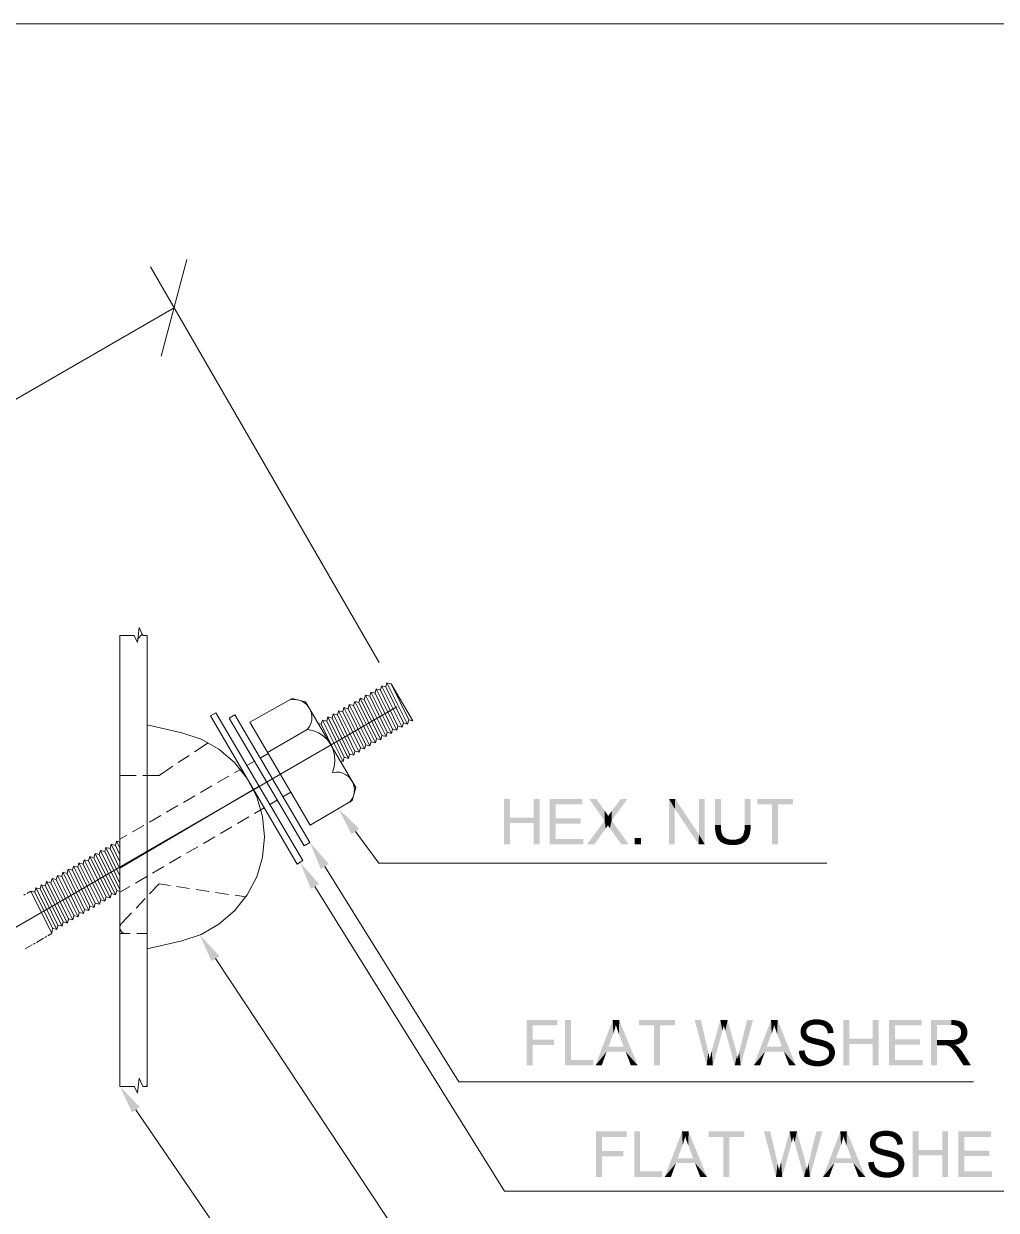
# Model space of a CAD drawing. Header units: millimetres. Extents: x 2 to 579, y 1 to 405.
# Drawn here: x 183.22 to 201.74, y 136.98 to 159.59 of the extents above; entities that cross this region are included whole.
import ezdxf

# ---------------------------------------------------------------- set-up
doc = ezdxf.new("R2010")
doc.units = ezdxf.units.MM
doc.linetypes.add('XKITLINE00', pattern=[0])
doc.layers.add('LinkedObject', color=7, linetype='Continuous', lineweight=0)

# ---------------------------------------------------------------- blocks, each defined once
blk = doc.blocks.new('*A4')
at = {"layer": 'LinkedObject'}
for color, points in [(7, [(192.477, 144.463), (192.363, 143.954), (192.363, 144.818)]), (7, [(192.477, 144.463), (192.363, 144.818), (192.477, 144.818)]), (7, [(193.041, 144.818), (192.927, 144.463), (192.927, 144.818)]), (7, [(192.927, 144.361), (192.927, 144.463), (193.041, 144.818)]), (7, [(192.927, 144.361), (193.041, 144.818), (193.041, 143.954)]), (7, [(193.346, 144.451), (193.232, 143.954), (193.232, 144.818)]), (7, [(193.346, 144.451), (193.232, 144.818), (193.346, 144.716)]), (7, [(193.857, 144.716), (193.232, 144.818), (193.857, 144.818)]), (7, [(193.346, 144.716), (193.232, 144.818), (193.857, 144.716)]), (7, [(194.124, 144.818), (194.281, 144.402), (193.987, 144.818)]), (7, [(194.281, 144.597), (194.281, 144.402), (194.124, 144.818)]), (7, [(194.416, 144.408), (194.417, 144.588), (194.715, 144.818)]), (7, [(194.715, 144.818), (194.417, 144.588), (194.591, 144.818)]), (7, [(195.508, 144.818), (195.618, 144.632), (195.508, 143.954)]), (7, [(195.618, 144.632), (195.508, 144.818), (195.626, 144.818)]), (7, [(195.618, 144.632), (195.626, 144.818), (196.071, 143.954)]), (7, [(196.071, 143.954), (195.626, 144.818), (196.078, 144.14)]), (7, [(196.188, 144.818), (196.078, 144.14), (196.078, 144.818)]), (7, [(196.188, 143.954), (196.078, 144.14), (196.188, 144.818)]), (7, [(196.497, 144.818), (196.383, 144.319), (196.383, 144.818)]), (7, [(196.497, 144.319), (196.383, 144.319), (196.497, 144.818)]), (7, [(197.062, 144.818), (196.948, 144.319), (196.948, 144.818)]), (7, [(197.062, 144.319), (196.948, 144.319), (197.062, 144.818)]), (7, [(197.187, 144.818), (197.471, 144.716), (197.187, 144.716)]), (7, [(197.585, 144.716), (197.471, 144.716), (197.187, 144.818)]), (7, [(197.585, 144.716), (197.187, 144.818), (197.871, 144.818)]), (7, [(197.471, 143.954), (197.585, 144.716), (197.585, 143.954)]), (7, [(197.471, 144.716), (197.585, 144.716), (197.471, 143.954)]), (7, [(197.585, 144.716), (197.871, 144.818), (197.871, 144.716)]), (6, [(189.606, 144.252), (189.462, 144.144), (189.212, 144.631)]), (7, [(192.477, 144.361), (192.363, 143.954), (192.477, 144.463)]), (7, [(192.477, 144.463), (192.927, 144.361), (192.477, 144.361)]), (7, [(192.927, 144.463), (192.927, 144.361), (192.477, 144.463)]), (7, [(194.305, 144.562), (194.281, 144.402), (194.281, 144.597)]), (7, [(194.34, 144.51), (194.281, 144.402), (194.305, 144.562)]), (7, [(194.35, 144.491), (194.281, 144.402), (194.34, 144.51)]), (7, [(194.281, 144.402), (194.35, 144.491), (194.416, 144.408)]), (7, [(194.364, 144.514), (194.416, 144.408), (194.35, 144.491)]), (7, [(194.398, 144.562), (194.416, 144.408), (194.364, 144.514)]), (7, [(194.417, 144.588), (194.416, 144.408), (194.398, 144.562)]), (7, [(195.508, 143.954), (195.618, 144.632), (195.618, 143.954)]), (7, [(192.363, 143.954), (192.477, 144.361), (192.477, 143.954)]), (7, [(192.927, 144.361), (193.041, 143.954), (192.927, 143.954)]), (7, [(193.346, 144.349), (193.232, 143.954), (193.346, 144.451)]), (7, [(193.346, 144.056), (193.232, 143.954), (193.346, 144.349)]), (7, [(193.825, 144.349), (193.346, 144.451), (193.825, 144.451)]), (7, [(193.346, 144.349), (193.346, 144.451), (193.825, 144.349)]), (7, [(194.281, 144.402), (194.303, 144.253), (193.947, 143.954)]), (7, [(193.947, 143.954), (194.303, 144.253), (194.084, 143.954)]), (7, [(194.416, 144.408), (194.344, 144.315), (194.281, 144.402)]), (7, [(194.303, 144.253), (194.281, 144.402), (194.309, 144.262)]), (7, [(194.309, 144.262), (194.281, 144.402), (194.33, 144.293)]), (7, [(194.33, 144.293), (194.281, 144.402), (194.344, 144.315)]), (7, [(194.344, 144.315), (194.416, 144.408), (194.353, 144.302)]), (7, [(194.353, 144.302), (194.416, 144.408), (194.37, 144.275)]), (7, [(194.37, 144.275), (194.416, 144.408), (194.38, 144.262)]), (7, [(194.38, 144.262), (194.416, 144.408), (194.597, 143.954)]), (7, [(194.597, 143.954), (194.416, 144.408), (194.738, 143.954)]), (7, [(196.497, 144.319), (196.383, 144.25), (196.383, 144.319)]), (7, [(196.497, 144.263), (196.383, 144.25), (196.497, 144.319)]), (7, [(196.497, 144.263), (196.416, 144.102), (196.383, 144.25)]), (7, [(196.383, 144.25), (196.416, 144.102), (196.399, 144.142)]), (7, [(196.507, 144.18), (196.416, 144.102), (196.497, 144.263)]), (7, [(196.921, 144.128), (197.062, 144.319), (197.032, 144.112)]), (7, [(196.948, 144.238), (197.062, 144.319), (196.921, 144.128)]), (7, [(197.062, 144.319), (196.948, 144.238), (196.948, 144.319)]), (7, [(197.032, 144.112), (197.062, 144.319), (197.047, 144.15)]), (7, [(197.047, 144.15), (197.062, 144.319), (197.062, 144.253)]), (7, [(193.232, 143.954), (193.346, 144.056), (193.877, 143.954)]), (7, [(193.877, 143.954), (193.346, 144.056), (193.877, 144.056)]), (7, [(194.977, 144.075), (194.856, 143.954), (194.856, 144.075)]), (7, [(194.977, 143.954), (194.856, 143.954), (194.977, 144.075)]), (7, [(196.078, 144.14), (196.188, 143.954), (196.071, 143.954)]), (7, [(196.416, 144.102), (196.507, 144.18), (196.518, 144.153)]), (7, [(196.528, 144.126), (196.416, 144.102), (196.518, 144.153)]), (7, [(196.528, 144.126), (196.526, 143.981), (196.416, 144.102)]), (7, [(196.416, 144.102), (196.526, 143.981), (196.432, 144.062)]), (7, [(196.432, 144.062), (196.526, 143.981), (196.487, 144.002)]), (7, [(196.564, 144.085), (196.526, 143.981), (196.528, 144.126)]), (7, [(196.526, 143.981), (196.564, 144.085), (196.589, 144.071)]), (7, [(196.615, 144.056), (196.526, 143.981), (196.589, 144.071)]), (7, [(196.615, 144.056), (196.724, 143.939), (196.526, 143.981)]), (7, [(196.677, 144.042), (196.724, 143.939), (196.615, 144.056)]), (7, [(196.724, 143.939), (196.677, 144.042), (196.714, 144.042)]), (7, [(196.777, 144.042), (196.724, 143.939), (196.714, 144.042)]), (7, [(196.724, 143.939), (196.777, 144.042), (196.787, 143.939)]), (7, [(196.926, 143.987), (196.777, 144.042), (196.867, 144.07)]), (7, [(196.887, 143.963), (196.777, 144.042), (196.926, 143.987)]), (7, [(196.787, 143.939), (196.777, 144.042), (196.887, 143.963)]), (7, [(196.894, 144.099), (196.964, 144.011), (196.867, 144.07)]), (7, [(196.867, 144.07), (196.964, 144.011), (196.926, 143.987)]), (7, [(197.032, 144.112), (196.894, 144.099), (196.921, 144.128)]), (7, [(197.017, 144.073), (196.894, 144.099), (197.032, 144.112)]), (7, [(196.964, 144.011), (196.894, 144.099), (197.017, 144.073)]), (6, [(189.028, 143.578), (188.875, 143.483), (188.667, 143.989)]), (7, [(196.526, 143.981), (196.724, 143.939), (196.564, 143.96)]), (7, [(196.564, 143.96), (196.724, 143.939), (196.663, 143.939)]), (6, [(188.841, 143.199), (188.688, 143.104), (188.479, 143.61)]), (6, [(186.943, 141.826), (186.793, 141.727), (186.57, 142.226)]), (7, [(198.273, 140.618), (198.269, 140.517), (198.194, 140.604)]), (7, [(198.317, 140.618), (198.269, 140.517), (198.273, 140.618)]), (7, [(198.269, 140.517), (198.317, 140.618), (198.321, 140.517)]), (7, [(198.317, 140.618), (198.371, 140.517), (198.321, 140.517)]), (7, [(198.449, 140.603), (198.317, 140.618), (198.365, 140.618)]), (7, [(198.486, 140.587), (198.317, 140.618), (198.449, 140.603)]), (7, [(198.446, 140.496), (198.317, 140.618), (198.486, 140.587)]), (7, [(198.371, 140.517), (198.317, 140.618), (198.446, 140.496)]), (7, [(192.912, 140.234), (192.798, 139.74), (192.798, 140.604)]), (7, [(192.912, 140.234), (192.798, 140.604), (192.912, 140.502)]), (7, [(193.38, 140.502), (192.798, 140.604), (193.38, 140.604)]), (7, [(192.912, 140.502), (192.798, 140.604), (193.38, 140.502)]), (7, [(193.638, 140.604), (193.524, 139.74), (193.524, 140.604)]), (7, [(193.638, 139.842), (193.524, 139.74), (193.638, 140.604)]), (7, [(194.436, 140.604), (194.448, 140.348), (194.105, 139.74)]), (7, [(194.448, 140.348), (194.436, 140.604), (194.463, 140.389)]), (7, [(194.463, 140.389), (194.436, 140.604), (194.486, 140.471)]), (7, [(194.486, 140.471), (194.436, 140.604), (194.494, 140.513)]), (7, [(194.559, 140.604), (194.494, 140.513), (194.436, 140.604)]), (7, [(194.494, 140.513), (194.559, 140.604), (194.505, 140.478)]), (7, [(194.505, 140.478), (194.559, 140.604), (194.535, 140.388)]), (7, [(194.535, 140.388), (194.559, 140.604), (194.556, 140.333)]), (7, [(194.556, 140.333), (194.559, 140.604), (194.646, 140.095)]), (7, [(194.646, 140.095), (194.559, 140.604), (194.682, 140.001)]), (7, [(194.682, 140.001), (194.559, 140.604), (194.912, 139.74)]), (7, [(194.939, 140.604), (195.223, 140.502), (194.939, 140.502)]), (7, [(195.337, 140.502), (195.223, 140.502), (194.939, 140.604)]), (7, [(195.337, 140.502), (194.939, 140.604), (195.623, 140.604)]), (7, [(195.223, 139.74), (195.337, 140.502), (195.337, 139.74)]), (7, [(195.223, 140.502), (195.337, 140.502), (195.223, 139.74)]), (7, [(195.337, 140.502), (195.623, 140.604), (195.623, 140.502)]), (7, [(196.115, 140.604), (196.225, 139.74), (195.997, 140.604)]), (7, [(196.246, 140.037), (196.225, 139.74), (196.115, 140.604)]), (7, [(196.486, 140.604), (196.526, 140.398), (196.321, 140.02)]), (7, [(196.321, 140.02), (196.526, 140.398), (196.343, 139.74)]), (7, [(196.526, 140.398), (196.486, 140.604), (196.531, 140.419)]), (7, [(196.531, 140.419), (196.486, 140.604), (196.544, 140.469)]), (7, [(196.544, 140.469), (196.486, 140.604), (196.552, 140.499)]), (7, [(196.623, 140.604), (196.552, 140.499), (196.486, 140.604)]), (7, [(196.552, 140.499), (196.623, 140.604), (196.554, 140.49)]), (7, [(196.554, 140.49), (196.623, 140.604), (196.568, 140.439)]), (7, [(196.568, 140.439), (196.623, 140.604), (196.579, 140.398)]), (7, [(196.579, 140.398), (196.623, 140.604), (196.747, 140.166)]), (7, [(196.747, 140.166), (196.76, 139.74), (196.579, 140.398)]), (7, [(197.108, 140.604), (196.858, 140.048), (196.993, 140.604)]), (7, [(196.872, 139.74), (196.858, 140.048), (197.108, 140.604)]), (7, [(197.452, 140.604), (197.463, 140.348), (197.12, 139.74)]), (7, [(197.463, 140.348), (197.452, 140.604), (197.478, 140.389)]), (7, [(197.478, 140.389), (197.452, 140.604), (197.501, 140.471)]), (7, [(197.501, 140.471), (197.452, 140.604), (197.51, 140.513)]), (7, [(197.575, 140.604), (197.51, 140.513), (197.452, 140.604)]), (7, [(197.51, 140.513), (197.575, 140.604), (197.52, 140.478)]), (7, [(197.52, 140.478), (197.575, 140.604), (197.551, 140.388)]), (7, [(197.551, 140.388), (197.575, 140.604), (197.571, 140.333)]), (7, [(197.571, 140.333), (197.575, 140.604), (197.661, 140.095)]), (7, [(197.661, 140.095), (197.575, 140.604), (197.697, 140.001)]), (7, [(197.697, 140.001), (197.575, 140.604), (197.927, 139.74)]), (7, [(198.05, 140.502), (198.013, 140.38), (198.032, 140.474)]), (7, [(198.146, 140.46), (198.013, 140.38), (198.05, 140.502)]), (7, [(198.032, 140.474), (198.013, 140.38), (198.013, 140.413)]), (7, [(198.123, 140.414), (198.013, 140.38), (198.146, 140.46)]), (7, [(198.013, 140.38), (198.123, 140.414), (198.123, 140.388)]), (7, [(198.123, 140.364), (198.013, 140.38), (198.123, 140.388)]), (7, [(198.069, 140.531), (198.17, 140.479), (198.05, 140.502)]), (7, [(198.05, 140.502), (198.17, 140.479), (198.146, 140.46)]), (7, [(198.123, 140.574), (198.17, 140.479), (198.069, 140.531)]), (7, [(198.194, 140.498), (198.123, 140.574), (198.158, 140.589)]), (7, [(198.17, 140.479), (198.123, 140.574), (198.194, 140.498)]), (7, [(198.194, 140.604), (198.269, 140.517), (198.158, 140.589)]), (7, [(198.158, 140.589), (198.269, 140.517), (198.194, 140.498)]), (7, [(198.486, 140.587), (198.472, 140.475), (198.446, 140.496)]), (7, [(198.523, 140.572), (198.472, 140.475), (198.486, 140.587)]), (7, [(198.472, 140.475), (198.523, 140.572), (198.497, 140.454)]), (7, [(198.497, 140.454), (198.523, 140.572), (198.599, 140.496)]), (7, [(198.599, 140.496), (198.527, 140.392), (198.497, 140.454)]), (7, [(198.599, 140.496), (198.523, 140.572), (198.579, 140.526)]), (7, [(198.619, 140.466), (198.527, 140.392), (198.599, 140.496)]), (7, [(198.64, 140.398), (198.527, 140.392), (198.619, 140.466)]), (7, [(198.641, 140.36), (198.527, 140.392), (198.64, 140.398)]), (7, [(198.527, 140.392), (198.641, 140.36), (198.531, 140.351)]), (7, [(198.941, 140.249), (198.827, 139.74), (198.827, 140.604)]), (7, [(198.941, 140.249), (198.827, 140.604), (198.941, 140.604)]), (7, [(199.504, 140.604), (199.39, 140.249), (199.39, 140.604)]), (7, [(199.39, 140.147), (199.39, 140.249), (199.504, 140.604)]), (7, [(199.39, 140.147), (199.504, 140.604), (199.504, 139.74)]), (7, [(199.81, 140.237), (199.696, 139.74), (199.696, 140.604)]), (7, [(199.81, 140.237), (199.696, 140.604), (199.81, 140.502)]), (7, [(200.321, 140.502), (199.696, 140.604), (200.321, 140.604)]), (7, [(199.81, 140.502), (199.696, 140.604), (200.321, 140.502)]), (7, [(200.615, 140.223), (200.501, 139.74), (200.501, 140.604)]), (7, [(200.501, 140.604), (200.615, 140.509), (200.615, 140.223)]), (7, [(200.888, 140.509), (200.501, 140.604), (200.883, 140.604)]), (7, [(200.615, 140.509), (200.501, 140.604), (200.888, 140.509)]), (7, [(200.883, 140.604), (200.936, 140.509), (200.888, 140.509)]), (7, [(201.028, 140.592), (200.883, 140.604), (200.941, 140.604)]), (7, [(201.058, 140.58), (200.883, 140.604), (201.028, 140.592)]), (7, [(201.006, 140.489), (200.883, 140.604), (201.058, 140.58)]), (7, [(200.936, 140.509), (200.883, 140.604), (201.006, 140.489)]), (7, [(201.058, 140.58), (201.028, 140.469), (201.006, 140.489)]), (7, [(201.088, 140.569), (201.028, 140.469), (201.058, 140.58)]), (7, [(201.028, 140.469), (201.088, 140.569), (201.05, 140.449)]), (7, [(201.05, 140.449), (201.088, 140.569), (201.154, 140.498)]), (7, [(201.154, 140.498), (201.072, 140.399), (201.05, 140.449)]), (7, [(201.172, 140.469), (201.072, 140.399), (201.154, 140.498)]), (7, [(201.19, 140.404), (201.072, 140.399), (201.172, 140.469)]), (7, [(201.19, 140.368), (201.072, 140.399), (201.19, 140.404)]), (7, [(201.072, 140.399), (201.19, 140.368), (201.072, 140.368)]), (7, [(201.154, 140.498), (201.088, 140.569), (201.136, 140.528)]), (7, [(192.912, 140.132), (192.798, 139.74), (192.912, 140.234)]), (7, [(193.317, 140.132), (192.912, 140.234), (193.317, 140.234)]), (7, [(192.912, 140.132), (192.912, 140.234), (193.317, 140.132)]), (7, [(194.105, 139.74), (194.448, 140.348), (194.353, 140.095)]), (7, [(196.77, 140.085), (196.76, 139.74), (196.747, 140.166)]), (7, [(197.12, 139.74), (197.463, 140.348), (197.368, 140.095)]), (7, [(198.013, 140.38), (198.123, 140.364), (198.013, 140.35)]), (7, [(198.013, 140.35), (198.123, 140.364), (198.028, 140.296)]), (7, [(198.028, 140.296), (198.123, 140.364), (198.043, 140.272)]), (7, [(198.043, 140.272), (198.123, 140.364), (198.14, 140.326)]), (7, [(198.14, 140.326), (198.104, 140.208), (198.043, 140.272)]), (7, [(198.043, 140.272), (198.104, 140.208), (198.058, 140.248)]), (7, [(198.156, 140.311), (198.104, 140.208), (198.14, 140.326)]), (7, [(198.104, 140.208), (198.156, 140.311), (198.135, 140.192)]), (7, [(198.135, 140.192), (198.156, 140.311), (198.173, 140.296)]), (7, [(198.135, 140.192), (198.173, 140.296), (198.159, 140.179)]), (7, [(198.159, 140.179), (198.173, 140.296), (198.242, 140.152)]), (7, [(198.242, 140.152), (198.173, 140.296), (198.259, 140.265)]), (7, [(198.242, 140.152), (198.259, 140.265), (198.302, 140.138)]), (7, [(198.302, 140.138), (198.259, 140.265), (198.329, 140.249)]), (7, [(198.302, 140.138), (198.329, 140.249), (198.361, 140.124)]), (7, [(198.361, 140.124), (198.329, 140.249), (198.398, 140.234)]), (7, [(198.361, 140.124), (198.398, 140.234), (198.438, 140.103)]), (7, [(198.438, 140.103), (198.398, 140.234), (198.456, 140.096)]), (7, [(198.456, 140.096), (198.398, 140.234), (198.483, 140.085)]), (7, [(198.494, 140.206), (198.483, 140.085), (198.398, 140.234)]), (7, [(198.52, 140.194), (198.483, 140.085), (198.494, 140.206)]), (7, [(198.483, 140.085), (198.52, 140.194), (198.522, 140.06)]), (7, [(198.522, 140.06), (198.52, 140.194), (198.557, 140.177)]), (7, [(198.522, 140.06), (198.557, 140.177), (198.534, 140.045)]), (7, [(198.534, 140.045), (198.557, 140.177), (198.545, 140.03)]), (7, [(198.557, 140.177), (198.631, 140.106), (198.545, 140.03)]), (7, [(198.631, 140.106), (198.557, 140.177), (198.613, 140.133)]), (7, [(198.941, 140.147), (198.827, 139.74), (198.941, 140.249)]), (7, [(198.941, 140.249), (199.39, 140.147), (198.941, 140.147)]), (7, [(199.39, 140.249), (199.39, 140.147), (198.941, 140.249)]), (7, [(199.81, 140.135), (199.696, 139.74), (199.81, 140.237)]), (7, [(200.289, 140.135), (199.81, 140.237), (200.289, 140.237)]), (7, [(199.81, 140.135), (199.81, 140.237), (200.289, 140.135)]), (7, [(200.615, 140.223), (200.615, 140.123), (200.501, 139.74)]), (7, [(200.747, 140.123), (200.615, 140.223), (200.86, 140.223)]), (7, [(200.615, 140.123), (200.615, 140.223), (200.747, 140.123)]), (7, [(200.747, 140.123), (200.86, 140.223), (200.769, 140.123)]), (7, [(200.769, 140.123), (200.86, 140.223), (200.801, 140.121)]), (7, [(200.801, 140.121), (200.86, 140.223), (200.81, 140.119)]), (7, [(200.81, 140.119), (200.86, 140.223), (200.824, 140.116)]), (7, [(200.824, 140.116), (200.86, 140.223), (200.85, 140.104)]), (7, [(200.85, 140.104), (200.86, 140.223), (200.899, 140.223)]), (7, [(200.85, 140.104), (200.899, 140.223), (200.863, 140.096)]), (7, [(200.899, 140.223), (200.947, 140.133), (200.863, 140.096)]), (7, [(200.96, 140.231), (200.947, 140.133), (200.899, 140.223)]), (7, [(200.947, 140.133), (200.96, 140.231), (201.009, 140.141)]), (7, [(200.982, 140.239), (201.131, 140.213), (200.96, 140.231)]), (7, [(201.101, 140.181), (200.96, 140.231), (201.131, 140.213)]), (7, [(201.009, 140.141), (200.96, 140.231), (201.101, 140.181)]), (7, [(201.004, 140.247), (201.131, 140.213), (200.982, 140.239)]), (7, [(201.131, 140.213), (201.004, 140.247), (201.038, 140.273)]), (7, [(201.05, 140.291), (201.131, 140.213), (201.038, 140.273)]), (7, [(201.061, 140.309), (201.131, 140.213), (201.05, 140.291)]), (7, [(201.061, 140.309), (201.19, 140.368), (201.131, 140.213)]), (7, [(201.072, 140.347), (201.19, 140.368), (201.061, 140.309)]), (7, [(201.19, 140.368), (201.072, 140.347), (201.072, 140.368)]), (7, [(201.131, 140.213), (201.19, 140.368), (201.16, 140.244)]), (7, [(201.16, 140.244), (201.19, 140.368), (201.19, 140.322)]), (7, [(192.798, 139.74), (192.912, 140.132), (192.912, 139.74)]), (7, [(194.32, 140.001), (194.105, 139.74), (194.353, 140.095)]), (7, [(194.105, 139.74), (194.32, 140.001), (194.225, 139.74)]), (7, [(194.353, 140.095), (194.682, 140.001), (194.32, 140.001)]), (7, [(194.646, 140.095), (194.682, 140.001), (194.353, 140.095)]), (7, [(194.682, 140.001), (194.912, 139.74), (194.782, 139.74)]), (7, [(196.256, 139.993), (196.225, 139.74), (196.246, 140.037)]), (7, [(196.274, 139.904), (196.225, 139.74), (196.256, 139.993)]), (7, [(196.318, 140.009), (196.343, 139.74), (196.299, 139.93)]), (7, [(196.321, 140.02), (196.343, 139.74), (196.318, 140.009)]), (7, [(196.804, 139.932), (196.76, 139.74), (196.77, 140.085)]), (7, [(196.814, 139.86), (196.76, 139.74), (196.804, 139.932)]), (7, [(196.844, 139.995), (196.872, 139.74), (196.823, 139.901)]), (7, [(196.858, 140.048), (196.872, 139.74), (196.844, 139.995)]), (7, [(197.335, 140.001), (197.12, 139.74), (197.368, 140.095)]), (7, [(197.12, 139.74), (197.335, 140.001), (197.241, 139.74)]), (7, [(197.368, 140.095), (197.697, 140.001), (197.335, 140.001)]), (7, [(197.661, 140.095), (197.697, 140.001), (197.368, 140.095)]), (7, [(197.697, 140.001), (197.927, 139.74), (197.797, 139.74)]), (7, [(198.093, 139.994), (197.981, 140.017), (198.089, 140.027)]), (7, [(197.981, 140.017), (198.028, 139.862), (197.982, 139.974)]), (7, [(198.093, 139.994), (198.028, 139.862), (197.981, 140.017)]), (7, [(197.982, 139.974), (198.028, 139.862), (198.006, 139.896)]), (7, [(198.111, 139.941), (198.028, 139.862), (198.093, 139.994)]), (7, [(198.028, 139.862), (198.111, 139.941), (198.051, 139.828)]), (7, [(198.051, 139.828), (198.111, 139.941), (198.113, 139.776)]), (7, [(198.125, 139.92), (198.113, 139.776), (198.111, 139.941)]), (7, [(198.545, 140.03), (198.631, 140.106), (198.557, 139.994)]), (7, [(198.545, 139.917), (198.667, 139.983), (198.647, 139.884)]), (7, [(198.557, 139.954), (198.667, 139.983), (198.545, 139.917)]), (7, [(198.557, 139.994), (198.631, 140.106), (198.649, 140.08)]), (7, [(198.557, 139.994), (198.649, 140.08), (198.557, 139.974)]), (7, [(198.557, 139.974), (198.649, 140.08), (198.557, 139.954)]), (7, [(198.649, 140.08), (198.667, 139.983), (198.557, 139.954)]), (7, [(198.647, 139.884), (198.667, 139.983), (198.667, 139.949)]), (7, [(198.667, 139.983), (198.649, 140.08), (198.667, 140.018)]), (7, [(198.827, 139.74), (198.941, 140.147), (198.941, 139.74)]), (7, [(199.39, 140.147), (199.504, 139.74), (199.39, 139.74)]), (7, [(199.81, 139.842), (199.696, 139.74), (199.81, 140.135)]), (7, [(200.501, 139.74), (200.615, 140.123), (200.615, 139.74)]), (7, [(200.863, 140.096), (200.947, 140.133), (200.875, 140.088)]), (7, [(200.947, 140.133), (200.904, 140.059), (200.875, 140.088)]), (7, [(200.97, 140.122), (200.904, 140.059), (200.947, 140.133)]), (7, [(200.904, 140.059), (200.97, 140.122), (200.921, 140.038)]), (7, [(200.921, 140.038), (200.97, 140.122), (200.937, 140.018)]), (7, [(200.937, 140.018), (200.97, 140.122), (201.016, 140.09)]), (7, [(201.016, 140.09), (200.978, 139.958), (200.937, 140.018)]), (7, [(201.016, 140.09), (200.97, 140.122), (201.004, 140.1)]), (7, [(201.041, 140.067), (200.978, 139.958), (201.016, 140.09)]), (7, [(201.088, 140.009), (200.978, 139.958), (201.041, 140.067)]), (7, [(200.978, 139.958), (201.088, 140.009), (201.003, 139.919)]), (7, [(201.003, 139.919), (201.088, 140.009), (201.11, 139.975)]), (7, [(201.003, 139.919), (201.11, 139.975), (201.117, 139.74)]), (7, [(201.117, 139.74), (201.11, 139.975), (201.26, 139.74)]), (7, [(193.524, 139.74), (193.638, 139.842), (194.063, 139.74)]), (7, [(194.063, 139.74), (193.638, 139.842), (194.063, 139.842)]), (7, [(196.282, 139.86), (196.225, 139.74), (196.274, 139.904)]), (7, [(196.282, 139.86), (196.343, 139.74), (196.225, 139.74)]), (7, [(196.299, 139.93), (196.343, 139.74), (196.282, 139.86)]), (7, [(196.814, 139.86), (196.872, 139.74), (196.76, 139.74)]), (7, [(196.823, 139.901), (196.872, 139.74), (196.814, 139.86)]), (7, [(198.139, 139.899), (198.113, 139.776), (198.125, 139.92)]), (7, [(198.139, 139.899), (198.152, 139.759), (198.113, 139.776)]), (7, [(198.182, 139.865), (198.152, 139.759), (198.139, 139.899)]), (7, [(198.152, 139.759), (198.182, 139.865), (198.192, 139.742)]), (7, [(198.211, 139.853), (198.192, 139.742), (198.182, 139.865)]), (7, [(198.241, 139.84), (198.192, 139.742), (198.211, 139.853)]), (7, [(198.241, 139.84), (198.29, 139.725), (198.192, 139.742)]), (7, [(198.307, 139.827), (198.29, 139.725), (198.241, 139.84)]), (7, [(198.307, 139.827), (198.349, 139.725), (198.29, 139.725)]), (7, [(198.344, 139.827), (198.349, 139.725), (198.307, 139.827)]), (7, [(198.344, 139.827), (198.395, 139.725), (198.349, 139.725)]), (7, [(198.376, 139.827), (198.395, 139.725), (198.344, 139.827)]), (7, [(198.434, 139.837), (198.515, 139.759), (198.376, 139.827)]), (7, [(198.376, 139.827), (198.515, 139.759), (198.395, 139.725)]), (7, [(198.395, 139.725), (198.515, 139.759), (198.478, 139.742)]), (7, [(198.459, 139.846), (198.608, 139.823), (198.434, 139.837)]), (7, [(198.551, 139.776), (198.434, 139.837), (198.608, 139.823)]), (7, [(198.515, 139.759), (198.434, 139.837), (198.551, 139.776)]), (7, [(198.484, 139.856), (198.608, 139.823), (198.459, 139.846)]), (7, [(198.521, 139.883), (198.628, 139.854), (198.484, 139.856)]), (7, [(198.484, 139.856), (198.628, 139.854), (198.608, 139.823)]), (7, [(198.533, 139.9), (198.647, 139.884), (198.521, 139.883)]), (7, [(198.628, 139.854), (198.521, 139.883), (198.647, 139.884)]), (7, [(198.545, 139.917), (198.647, 139.884), (198.533, 139.9)]), (7, [(199.696, 139.74), (199.81, 139.842), (200.341, 139.74)]), (7, [(200.341, 139.74), (199.81, 139.842), (200.341, 139.842)]), (6, [(185.428, 138.947), (185.28, 138.845), (185.05, 139.342)]), (7, [(194.233, 138.112), (194.119, 137.618), (194.119, 138.482)]), (7, [(194.233, 138.112), (194.119, 138.482), (194.233, 138.38)]), (7, [(194.701, 138.38), (194.119, 138.482), (194.701, 138.482)]), (7, [(194.233, 138.38), (194.119, 138.482), (194.701, 138.38)]), (7, [(194.958, 138.482), (194.844, 137.618), (194.844, 138.482)]), (7, [(194.958, 137.72), (194.844, 137.618), (194.958, 138.482)]), (7, [(195.757, 138.482), (195.768, 138.226), (195.425, 137.618)]), (7, [(195.768, 138.226), (195.757, 138.482), (195.783, 138.267)]), (7, [(195.783, 138.267), (195.757, 138.482), (195.806, 138.35)]), (7, [(195.806, 138.35), (195.757, 138.482), (195.815, 138.391)]), (7, [(195.88, 138.482), (195.815, 138.391), (195.757, 138.482)]), (7, [(195.815, 138.391), (195.88, 138.482), (195.825, 138.356)]), (7, [(195.825, 138.356), (195.88, 138.482), (195.856, 138.266)]), (7, [(195.856, 138.266), (195.88, 138.482), (195.876, 138.212)]), (7, [(195.876, 138.212), (195.88, 138.482), (195.967, 137.973)]), (7, [(195.967, 137.973), (195.88, 138.482), (196.002, 137.88)]), (7, [(196.002, 137.88), (195.88, 138.482), (196.232, 137.618)]), (7, [(196.26, 138.482), (196.544, 138.38), (196.26, 138.38)]), (7, [(196.658, 138.38), (196.544, 138.38), (196.26, 138.482)]), (7, [(196.658, 138.38), (196.26, 138.482), (196.944, 138.482)]), (7, [(196.544, 137.618), (196.658, 138.38), (196.658, 137.618)]), (7, [(196.544, 138.38), (196.658, 138.38), (196.544, 137.618)]), (7, [(196.658, 138.38), (196.944, 138.482), (196.944, 138.38)]), (7, [(197.436, 138.482), (197.545, 137.618), (197.318, 138.482)]), (7, [(197.567, 137.915), (197.545, 137.618), (197.436, 138.482)]), (7, [(197.806, 138.482), (197.846, 138.276), (197.642, 137.898)]), (7, [(197.846, 138.276), (197.806, 138.482), (197.852, 138.297)]), (7, [(197.852, 138.297), (197.806, 138.482), (197.865, 138.348)]), (7, [(197.865, 138.348), (197.806, 138.482), (197.872, 138.378)]), (7, [(197.944, 138.482), (197.872, 138.378), (197.806, 138.482)]), (7, [(197.872, 138.378), (197.944, 138.482), (197.874, 138.368)]), (7, [(197.874, 138.368), (197.944, 138.482), (197.888, 138.317)]), (7, [(197.888, 138.317), (197.944, 138.482), (197.9, 138.276)]), (7, [(197.9, 138.276), (197.944, 138.482), (198.067, 138.044)]), (7, [(198.428, 138.482), (198.178, 137.927), (198.313, 138.482)]), (7, [(198.192, 137.618), (198.178, 137.927), (198.428, 138.482)]), (7, [(198.772, 138.482), (198.784, 138.226), (198.441, 137.618)]), (7, [(198.784, 138.226), (198.772, 138.482), (198.799, 138.267)]), (7, [(198.799, 138.267), (198.772, 138.482), (198.822, 138.35)]), (7, [(198.822, 138.35), (198.772, 138.482), (198.83, 138.391)]), (7, [(198.895, 138.482), (198.83, 138.391), (198.772, 138.482)]), (7, [(198.83, 138.391), (198.895, 138.482), (198.841, 138.356)]), (7, [(198.841, 138.356), (198.895, 138.482), (198.871, 138.266)]), (7, [(198.871, 138.266), (198.895, 138.482), (198.892, 138.212)]), (7, [(198.892, 138.212), (198.895, 138.482), (198.982, 137.973)]), (7, [(198.982, 137.973), (198.895, 138.482), (199.018, 137.88)]), (7, [(199.018, 137.88), (198.895, 138.482), (199.248, 137.618)]), (7, [(199.371, 138.381), (199.334, 138.258), (199.352, 138.352)]), (7, [(199.467, 138.339), (199.334, 138.258), (199.371, 138.381)]), (7, [(199.352, 138.352), (199.334, 138.258), (199.334, 138.291)]), (7, [(199.389, 138.409), (199.491, 138.358), (199.371, 138.381)]), (7, [(199.371, 138.381), (199.491, 138.358), (199.467, 138.339)]), (7, [(199.443, 138.452), (199.491, 138.358), (199.389, 138.409)]), (7, [(199.514, 138.377), (199.443, 138.452), (199.479, 138.467)]), (7, [(199.491, 138.358), (199.443, 138.452), (199.514, 138.377)]), (7, [(199.515, 138.482), (199.59, 138.396), (199.479, 138.467)]), (7, [(199.479, 138.467), (199.59, 138.396), (199.514, 138.377)]), (7, [(199.594, 138.497), (199.59, 138.396), (199.515, 138.482)]), (7, [(199.637, 138.497), (199.59, 138.396), (199.594, 138.497)]), (7, [(199.59, 138.396), (199.637, 138.497), (199.642, 138.396)]), (7, [(199.637, 138.497), (199.692, 138.396), (199.642, 138.396)]), (7, [(199.77, 138.481), (199.637, 138.497), (199.685, 138.497)]), (7, [(199.807, 138.466), (199.637, 138.497), (199.77, 138.481)]), (7, [(199.767, 138.375), (199.637, 138.497), (199.807, 138.466)]), (7, [(199.692, 138.396), (199.637, 138.497), (199.767, 138.375)]), (7, [(199.807, 138.466), (199.792, 138.354), (199.767, 138.375)]), (7, [(199.843, 138.45), (199.792, 138.354), (199.807, 138.466)]), (7, [(199.792, 138.354), (199.843, 138.45), (199.818, 138.333)]), (7, [(199.818, 138.333), (199.843, 138.45), (199.919, 138.375)]), (7, [(199.919, 138.375), (199.848, 138.271), (199.818, 138.333)]), (7, [(199.919, 138.375), (199.843, 138.45), (199.9, 138.405)]), (7, [(199.939, 138.345), (199.848, 138.271), (199.919, 138.375)]), (7, [(200.262, 138.127), (200.148, 137.618), (200.148, 138.482)]), (7, [(200.262, 138.127), (200.148, 138.482), (200.262, 138.482)]), (7, [(200.825, 138.482), (200.711, 138.127), (200.711, 138.482)]), (7, [(200.711, 138.025), (200.711, 138.127), (200.825, 138.482)]), (7, [(200.711, 138.025), (200.825, 138.482), (200.825, 137.618)]), (7, [(201.131, 138.116), (201.017, 137.618), (201.017, 138.482)]), (7, [(201.131, 138.116), (201.017, 138.482), (201.131, 138.38)]), (7, [(201.641, 138.38), (201.017, 138.482), (201.641, 138.482)]), (7, [(201.131, 138.38), (201.017, 138.482), (201.641, 138.38)]), (7, [(195.425, 137.618), (195.768, 138.226), (195.673, 137.973)]), (7, [(197.642, 137.898), (197.846, 138.276), (197.664, 137.618)]), (7, [(198.067, 138.044), (198.081, 137.618), (197.9, 138.276)]), (7, [(198.441, 137.618), (198.784, 138.226), (198.688, 137.973)]), (7, [(199.443, 138.293), (199.334, 138.258), (199.467, 138.339)]), (7, [(199.334, 138.258), (199.443, 138.293), (199.443, 138.266)]), (7, [(199.443, 138.243), (199.334, 138.258), (199.443, 138.266)]), (7, [(199.334, 138.258), (199.443, 138.243), (199.334, 138.229)]), (7, [(199.334, 138.229), (199.443, 138.243), (199.349, 138.175)]), (7, [(199.349, 138.175), (199.443, 138.243), (199.364, 138.151)]), (7, [(199.364, 138.151), (199.443, 138.243), (199.46, 138.204)]), (7, [(199.46, 138.204), (199.425, 138.086), (199.364, 138.151)]), (7, [(199.364, 138.151), (199.425, 138.086), (199.379, 138.127)]), (7, [(199.477, 138.189), (199.425, 138.086), (199.46, 138.204)]), (7, [(199.425, 138.086), (199.477, 138.189), (199.456, 138.07)]), (7, [(199.456, 138.07), (199.477, 138.189), (199.493, 138.174)]), (7, [(199.456, 138.07), (199.493, 138.174), (199.48, 138.058)]), (7, [(199.48, 138.058), (199.493, 138.174), (199.563, 138.031)]), (7, [(199.563, 138.031), (199.493, 138.174), (199.58, 138.143)]), (7, [(199.563, 138.031), (199.58, 138.143), (199.622, 138.016)]), (7, [(199.622, 138.016), (199.58, 138.143), (199.649, 138.128)]), (7, [(199.622, 138.016), (199.649, 138.128), (199.682, 138.002)]), (7, [(199.682, 138.002), (199.649, 138.128), (199.719, 138.112)]), (7, [(199.96, 138.276), (199.848, 138.271), (199.939, 138.345)]), (7, [(199.962, 138.238), (199.848, 138.271), (199.96, 138.276)]), (7, [(199.848, 138.271), (199.962, 138.238), (199.852, 138.23)]), (7, [(200.262, 138.025), (200.148, 137.618), (200.262, 138.127)]), (7, [(200.262, 138.127), (200.711, 138.025), (200.262, 138.025)]), (7, [(200.711, 138.127), (200.711, 138.025), (200.262, 138.127)]), (7, [(194.233, 138.01), (194.119, 137.618), (194.233, 138.112)]), (7, [(194.119, 137.618), (194.233, 138.01), (194.233, 137.618)]), (7, [(194.638, 138.01), (194.233, 138.112), (194.638, 138.112)]), (7, [(194.233, 138.01), (194.233, 138.112), (194.638, 138.01)]), (7, [(195.641, 137.88), (195.425, 137.618), (195.673, 137.973)]), (7, [(195.673, 137.973), (196.002, 137.88), (195.641, 137.88)]), (7, [(195.967, 137.973), (196.002, 137.88), (195.673, 137.973)]), (7, [(197.577, 137.871), (197.545, 137.618), (197.567, 137.915)]), (7, [(197.642, 137.898), (197.664, 137.618), (197.639, 137.888)]), (7, [(198.09, 137.963), (198.081, 137.618), (198.067, 138.044)]), (7, [(198.124, 137.81), (198.081, 137.618), (198.09, 137.963)]), (7, [(198.178, 137.927), (198.192, 137.618), (198.165, 137.874)]), (7, [(198.656, 137.88), (198.441, 137.618), (198.688, 137.973)]), (7, [(198.688, 137.973), (199.018, 137.88), (198.656, 137.88)]), (7, [(198.982, 137.973), (199.018, 137.88), (198.688, 137.973)]), (7, [(199.414, 137.872), (199.302, 137.895), (199.41, 137.905)]), (7, [(199.682, 138.002), (199.719, 138.112), (199.759, 137.981)]), (7, [(199.759, 137.981), (199.719, 138.112), (199.776, 137.974)]), (7, [(199.776, 137.974), (199.719, 138.112), (199.803, 137.964)]), (7, [(199.814, 138.084), (199.803, 137.964), (199.719, 138.112)]), (7, [(199.84, 138.073), (199.803, 137.964), (199.814, 138.084)]), (7, [(199.803, 137.964), (199.84, 138.073), (199.842, 137.938)]), (7, [(199.842, 137.938), (199.84, 138.073), (199.878, 138.055)]), (7, [(199.842, 137.938), (199.878, 138.055), (199.854, 137.923)]), (7, [(199.854, 137.923), (199.878, 138.055), (199.866, 137.908)]), (7, [(199.878, 138.055), (199.952, 137.985), (199.866, 137.908)]), (7, [(199.866, 137.908), (199.952, 137.985), (199.878, 137.873)]), (7, [(199.952, 137.985), (199.878, 138.055), (199.934, 138.011)]), (7, [(199.878, 137.873), (199.952, 137.985), (199.97, 137.958)]), (7, [(199.878, 137.873), (199.97, 137.958), (199.878, 137.852)]), (7, [(199.878, 137.852), (199.97, 137.958), (199.878, 137.832)]), (7, [(199.97, 137.958), (199.988, 137.862), (199.878, 137.832)]), (7, [(199.988, 137.862), (199.97, 137.958), (199.988, 137.897)]), (7, [(200.148, 137.618), (200.262, 138.025), (200.262, 137.618)]), (7, [(200.711, 138.025), (200.825, 137.618), (200.711, 137.618)]), (7, [(201.131, 138.014), (201.017, 137.618), (201.131, 138.116)]), (7, [(201.131, 137.72), (201.017, 137.618), (201.131, 138.014)]), (7, [(201.609, 138.014), (201.131, 138.116), (201.609, 138.116)]), (7, [(201.131, 138.014), (201.131, 138.116), (201.609, 138.014)]), (7, [(194.844, 137.618), (194.958, 137.72), (195.383, 137.618)]), (7, [(195.383, 137.618), (194.958, 137.72), (195.383, 137.72)]), (7, [(195.425, 137.618), (195.641, 137.88), (195.546, 137.618)]), (7, [(196.002, 137.88), (196.232, 137.618), (196.102, 137.618)]), (7, [(197.595, 137.783), (197.545, 137.618), (197.577, 137.871)]), (7, [(197.603, 137.739), (197.545, 137.618), (197.595, 137.783)]), (7, [(197.603, 137.739), (197.664, 137.618), (197.545, 137.618)]), (7, [(197.619, 137.808), (197.664, 137.618), (197.603, 137.739)]), (7, [(197.639, 137.888), (197.664, 137.618), (197.619, 137.808)]), (7, [(198.135, 137.739), (198.081, 137.618), (198.124, 137.81)]), (7, [(198.135, 137.739), (198.192, 137.618), (198.081, 137.618)]), (7, [(198.143, 137.78), (198.192, 137.618), (198.135, 137.739)]), (7, [(198.165, 137.874), (198.192, 137.618), (198.143, 137.78)]), (7, [(198.441, 137.618), (198.656, 137.88), (198.561, 137.618)]), (7, [(199.018, 137.88), (199.248, 137.618), (199.118, 137.618)]), (7, [(199.302, 137.895), (199.349, 137.74), (199.303, 137.852)]), (7, [(199.414, 137.872), (199.349, 137.74), (199.302, 137.895)]), (7, [(199.303, 137.852), (199.349, 137.74), (199.327, 137.775)]), (7, [(199.431, 137.819), (199.349, 137.74), (199.414, 137.872)]), (7, [(199.349, 137.74), (199.431, 137.819), (199.371, 137.706)]), (7, [(199.371, 137.706), (199.431, 137.819), (199.434, 137.655)]), (7, [(199.445, 137.798), (199.434, 137.655), (199.431, 137.819)]), (7, [(199.459, 137.778), (199.434, 137.655), (199.445, 137.798)]), (7, [(199.459, 137.778), (199.473, 137.638), (199.434, 137.655)]), (7, [(199.503, 137.744), (199.473, 137.638), (199.459, 137.778)]), (7, [(199.473, 137.638), (199.503, 137.744), (199.513, 137.62)]), (7, [(199.532, 137.731), (199.513, 137.62), (199.503, 137.744)]), (7, [(199.561, 137.718), (199.513, 137.62), (199.532, 137.731)]), (7, [(199.561, 137.718), (199.611, 137.603), (199.513, 137.62)]), (7, [(199.627, 137.705), (199.611, 137.603), (199.561, 137.718)]), (7, [(199.627, 137.705), (199.669, 137.603), (199.611, 137.603)]), (7, [(199.664, 137.705), (199.669, 137.603), (199.627, 137.705)]), (7, [(199.664, 137.705), (199.715, 137.603), (199.669, 137.603)]), (7, [(199.697, 137.705), (199.715, 137.603), (199.664, 137.705)]), (7, [(199.754, 137.715), (199.835, 137.637), (199.697, 137.705)]), (7, [(199.697, 137.705), (199.835, 137.637), (199.715, 137.603)]), (7, [(199.779, 137.725), (199.929, 137.702), (199.754, 137.715)]), (7, [(199.872, 137.654), (199.754, 137.715), (199.929, 137.702)]), (7, [(199.835, 137.637), (199.754, 137.715), (199.872, 137.654)]), (7, [(199.804, 137.735), (199.929, 137.702), (199.779, 137.725)]), (7, [(199.841, 137.761), (199.948, 137.732), (199.804, 137.735)]), (7, [(199.804, 137.735), (199.948, 137.732), (199.929, 137.702)]), (7, [(199.854, 137.778), (199.968, 137.762), (199.841, 137.761)]), (7, [(199.948, 137.732), (199.841, 137.761), (199.968, 137.762)]), (7, [(199.866, 137.795), (199.968, 137.762), (199.854, 137.778)]), (7, [(199.866, 137.795), (199.988, 137.862), (199.968, 137.762)]), (7, [(199.878, 137.832), (199.988, 137.862), (199.866, 137.795)]), (7, [(199.968, 137.762), (199.988, 137.862), (199.988, 137.827)]), (7, [(201.017, 137.618), (201.131, 137.72), (201.661, 137.618)]), (7, [(201.661, 137.618), (201.131, 137.72), (201.661, 137.72)]), (7, [(199.715, 137.603), (199.835, 137.637), (199.798, 137.62)])]:
    blk.add_hatch(color=color, dxfattribs=at).paths.add_polyline_path(points, flags=17)
at = {"layer": 'LinkedObject', "color": 2, "linetype": 'XKITLINE00', "lineweight": 0}
for p, q in [((128.82, 159.587), (212.972, 159.587)), ((187.131, 146.357), (187.236, 146.418)), ((188.556, 143.924), (187.131, 146.357)), ((187.236, 146.418), (188.667, 143.989)), ((188.556, 143.924), (188.667, 143.989))]:
    blk.add_line(p, q, dxfattribs=at)
at = {"layer": 'LinkedObject', "color": 6, "linetype": 'XKITLINE00', "lineweight": 0}
for p, q in [((185.832, 153.252), (186.325, 155.096)), ((189.985, 147.416), (185.628, 154.953)), ((144.685, 130.25), (186.079, 154.174)), ((175.503, 138.006), (190.324, 146.572)), ((189.534, 144.198), (189.982, 143.596)), ((189.982, 143.596), (198.517, 143.596)), ((188.952, 143.53), (191.504, 139.427)), ((188.764, 143.152), (192.375, 137.347)), ((186.868, 141.776), (191.433, 134.883)), ((191.504, 139.427), (201.307, 139.427)), ((185.354, 138.896), (189.828, 132.338)), ((192.375, 137.347), (210.475, 137.347))]:
    blk.add_line(p, q, dxfattribs=at)
at = {"layer": 'LinkedObject', "color": 7, "linetype": 'XKITLINE00', "lineweight": 0}
for p, q in [((186.079, 154.174), (186.079, 154.174)), ((185.414, 148.087), (185.381, 147.8)), ((185.484, 147.931), (185.414, 148.087)), ((185.05, 139.342), (185.05, 147.931)), ((185.05, 147.931), (185.323, 147.931)), ((185.381, 147.8), (185.323, 147.931)), ((185.474, 147.954), (185.389, 147.869)), ((185.484, 147.931), (185.568, 147.931)), ((185.568, 147.931), (185.568, 139.342)), ((190.435, 146.637), (190.435, 146.637)), ((185.568, 146.23), (186.226, 146.078)), ((186.595, 145.955), (186.226, 146.078)), ((186.935, 145.763), (186.595, 145.955)), ((187.231, 145.509), (186.935, 145.763)), ((187.474, 145.204), (187.231, 145.509)), ((187.654, 144.858), (187.474, 145.204)), ((187.765, 144.484), (187.654, 144.858)), ((187.803, 144.096), (187.765, 144.484)), ((187.765, 143.708), (187.803, 144.096)), ((187.654, 143.334), (187.765, 143.708)), ((187.474, 142.988), (187.654, 143.334)), ((187.231, 142.683), (187.474, 142.988)), ((186.935, 142.43), (187.231, 142.683)), ((186.595, 142.238), (186.935, 142.43)), ((186.226, 142.114), (186.595, 142.238)), ((185.568, 141.962), (186.226, 142.114))]:
    blk.add_line(p, q, dxfattribs=at)
at = {"layer": 'LinkedObject', "color": 1, "linetype": 'XKITLINE00', "lineweight": 0}
for p, q in [((190.011, 146.892), (190.032, 146.973)), ((190.032, 146.973), (190.113, 146.951)), ((190.425, 146.185), (190.032, 146.973)), ((190.113, 146.951), (190.135, 147.032)), ((190.113, 146.951), (190.447, 146.266)), ((190.135, 147.032), (190.216, 147.011)), ((190.527, 146.245), (190.135, 147.032)), ((190.216, 147.011), (190.549, 146.326)), ((190.216, 147.011), (190.627, 146.308)), ((189.601, 146.655), (189.623, 146.736)), ((190.017, 145.946), (189.623, 146.736)), ((189.623, 146.736), (189.704, 146.714)), ((189.704, 146.714), (189.725, 146.795)), ((189.704, 146.714), (190.038, 146.027)), ((190.119, 146.006), (189.725, 146.795)), ((189.725, 146.795), (189.806, 146.774)), ((189.806, 146.774), (189.828, 146.854)), ((189.806, 146.774), (190.14, 146.087)), ((190.221, 146.065), (189.828, 146.854)), ((189.828, 146.854), (189.909, 146.833)), ((189.909, 146.833), (189.93, 146.913)), ((189.909, 146.833), (190.242, 146.146)), ((189.93, 146.913), (190.011, 146.892)), ((190.323, 146.125), (189.93, 146.913)), ((190.011, 146.892), (190.344, 146.206)), ((189.192, 146.418), (189.213, 146.499)), ((189.607, 145.71), (189.213, 146.499)), ((189.213, 146.499), (189.294, 146.477)), ((189.294, 146.477), (189.316, 146.558)), ((189.709, 145.77), (189.316, 146.558)), ((189.316, 146.558), (189.397, 146.536)), ((189.397, 146.536), (189.418, 146.617)), ((189.397, 146.536), (189.73, 145.851)), ((189.811, 145.83), (189.418, 146.617)), ((189.418, 146.617), (189.499, 146.596)), ((189.499, 146.596), (189.52, 146.676)), ((189.499, 146.596), (189.832, 145.911)), ((189.52, 146.676), (189.601, 146.655)), ((189.915, 145.886), (189.52, 146.676)), ((189.601, 146.655), (189.936, 145.967)), ((186.771, 146.399), (186.876, 146.46)), ((188.424, 143.577), (186.771, 146.399)), ((186.876, 146.46), (188.534, 143.644)), ((188.885, 146.24), (188.906, 146.321)), ((189.3, 145.531), (188.906, 146.321)), ((188.906, 146.321), (188.987, 146.299)), ((188.987, 146.299), (189.008, 146.38)), ((188.987, 146.299), (189.321, 145.612)), ((189.402, 145.591), (189.008, 146.38)), ((189.008, 146.38), (189.09, 146.359)), ((189.09, 146.359), (189.111, 146.439)), ((189.09, 146.359), (189.424, 145.672)), ((189.504, 145.651), (189.111, 146.439)), ((189.111, 146.439), (189.192, 146.418)), ((189.192, 146.418), (189.526, 145.731)), ((189.294, 146.477), (189.628, 145.791)), ((190.425, 146.185), (190.447, 146.266)), ((190.447, 146.266), (190.527, 146.245)), ((190.527, 146.245), (190.549, 146.326)), ((190.627, 146.308), (190.549, 146.326)), ((188.827, 146.255), (188.885, 146.24)), ((188.885, 146.24), (189.125, 145.747)), ((190.119, 146.006), (190.14, 146.087)), ((190.14, 146.087), (190.221, 146.065)), ((190.221, 146.065), (190.242, 146.146)), ((190.242, 146.146), (190.323, 146.125)), ((190.323, 146.125), (190.344, 146.206)), ((190.344, 146.206), (190.425, 146.185)), ((186.73, 145.889), (186.471, 145.717)), ((189.709, 145.77), (189.73, 145.851)), ((189.73, 145.851), (189.811, 145.83)), ((189.811, 145.83), (189.832, 145.911)), ((189.834, 145.907), (189.915, 145.886)), ((189.915, 145.886), (189.936, 145.967)), ((189.936, 145.967), (190.017, 145.946)), ((190.017, 145.946), (190.038, 146.027)), ((190.038, 146.027), (190.119, 146.006)), ((186.367, 145.647), (186.159, 145.509)), ((189.3, 145.531), (189.321, 145.612)), ((189.321, 145.612), (189.402, 145.591)), ((189.402, 145.591), (189.424, 145.672)), ((189.424, 145.672), (189.504, 145.651)), ((189.504, 145.651), (189.526, 145.731)), ((189.526, 145.731), (189.607, 145.71)), ((189.607, 145.71), (189.628, 145.791)), ((189.628, 145.791), (189.709, 145.77)), ((186.055, 145.439), (185.796, 145.267)), ((189.242, 145.546), (189.3, 145.531)), ((185.36, 145.267), (185.05, 145.267)), ((185.796, 145.267), (185.485, 145.267)), ((184.963, 143.933), (184.985, 144.014)), ((184.985, 144.014), (185.05, 143.997)), ((185.05, 143.883), (184.985, 144.014)), ((184.554, 143.696), (184.575, 143.777)), ((184.575, 143.777), (184.656, 143.756)), ((184.967, 142.991), (184.575, 143.777)), ((184.656, 143.756), (184.677, 143.836)), ((184.677, 143.836), (184.758, 143.815)), ((185.05, 143.09), (184.677, 143.836)), ((184.758, 143.815), (184.78, 143.895)), ((184.758, 143.815), (185.05, 143.216)), ((184.78, 143.895), (184.861, 143.874)), ((185.05, 143.355), (184.78, 143.895)), ((184.861, 143.874), (184.882, 143.955)), ((184.861, 143.874), (185.05, 143.486)), ((184.882, 143.955), (184.963, 143.933)), ((185.05, 143.619), (184.882, 143.955)), ((184.963, 143.933), (185.05, 143.755)), ((184.246, 143.518), (184.268, 143.599)), ((184.268, 143.599), (184.349, 143.578)), ((184.66, 142.812), (184.268, 143.599)), ((184.349, 143.578), (184.37, 143.658)), ((184.349, 143.578), (184.682, 142.893)), ((184.37, 143.658), (184.451, 143.637)), ((184.763, 142.872), (184.37, 143.658)), ((184.451, 143.637), (184.473, 143.718)), ((184.451, 143.637), (184.784, 142.953)), ((184.473, 143.718), (184.554, 143.696)), ((184.865, 142.932), (184.473, 143.718)), ((184.554, 143.696), (184.886, 143.013)), ((184.656, 143.756), (184.988, 143.072)), ((188.424, 143.577), (188.534, 143.644)), ((183.837, 143.281), (183.858, 143.362)), ((183.858, 143.362), (183.939, 143.341)), ((184.252, 142.573), (183.858, 143.362)), ((183.939, 143.341), (183.961, 143.421)), ((183.939, 143.341), (184.273, 142.654)), ((183.961, 143.421), (184.042, 143.4)), ((184.354, 142.633), (183.961, 143.421)), ((184.042, 143.4), (184.063, 143.481)), ((184.042, 143.4), (184.375, 142.713)), ((184.063, 143.481), (184.144, 143.459)), ((184.456, 142.692), (184.063, 143.481)), ((184.144, 143.459), (184.165, 143.54)), ((184.144, 143.459), (184.477, 142.773)), ((184.165, 143.54), (184.246, 143.518)), ((184.558, 142.752), (184.165, 143.54)), ((184.246, 143.518), (184.58, 142.833)), ((183.427, 143.044), (183.449, 143.125)), ((183.449, 143.125), (183.53, 143.104)), ((183.844, 142.333), (183.449, 143.125)), ((183.53, 143.104), (183.551, 143.184)), ((183.53, 143.104), (183.865, 142.414)), ((183.551, 143.184), (183.632, 143.163)), ((183.946, 142.393), (183.551, 143.184)), ((183.632, 143.163), (183.653, 143.244)), ((183.632, 143.163), (183.967, 142.474)), ((183.653, 143.244), (183.734, 143.222)), ((184.048, 142.453), (183.653, 143.244)), ((183.734, 143.222), (183.756, 143.303)), ((183.734, 143.222), (184.069, 142.534)), ((183.756, 143.303), (183.837, 143.281)), ((184.15, 142.513), (183.756, 143.303)), ((183.837, 143.281), (184.171, 142.594)), ((185.615, 143.009), (185.796, 143.198)), ((186.004, 143.167), (185.796, 143.198)), ((186.375, 143.111), (186.128, 143.148)), ((183.349, 143.061), (183.427, 143.044)), ((183.753, 142.255), (183.349, 143.061)), ((183.427, 143.044), (183.763, 142.355)), ((184.66, 142.812), (184.682, 142.893)), ((184.682, 142.893), (184.763, 142.872)), ((184.763, 142.872), (184.784, 142.953)), ((184.784, 142.953), (184.865, 142.932)), ((184.865, 142.932), (184.886, 143.013)), ((184.886, 143.013), (184.967, 142.991)), ((184.967, 142.991), (184.988, 143.072)), ((184.988, 143.072), (185.05, 143.056)), ((185.055, 143.058), (185.05, 143.053)), ((185.356, 142.738), (185.529, 142.919)), ((186.746, 143.056), (186.499, 143.093)), ((187.117, 143), (186.87, 143.037)), ((187.449, 142.951), (187.241, 142.982)), ((184.252, 142.573), (184.273, 142.654)), ((184.273, 142.654), (184.354, 142.633)), ((184.354, 142.633), (184.375, 142.713)), ((184.375, 142.713), (184.456, 142.692)), ((184.456, 142.692), (184.477, 142.773)), ((184.477, 142.773), (184.558, 142.752)), ((184.558, 142.752), (184.58, 142.833)), ((184.58, 142.833), (184.66, 142.812)), ((185.09, 142.458), (185.27, 142.647)), ((183.946, 142.393), (183.967, 142.474)), ((183.967, 142.474), (184.048, 142.453)), ((184.048, 142.453), (184.069, 142.534)), ((184.069, 142.534), (184.15, 142.513)), ((184.15, 142.513), (184.171, 142.594)), ((184.171, 142.594), (184.252, 142.573)), ((185.063, 142.424), (185.055, 142.403)), ((185.075, 142.442), (185.063, 142.424)), ((185.09, 142.458), (185.075, 142.442)), ((183.753, 142.255), (183.763, 142.355)), ((183.763, 142.355), (183.844, 142.333)), ((183.844, 142.333), (183.865, 142.414)), ((183.865, 142.414), (183.946, 142.393)), ((185.055, 142.403), (185.05, 142.382)), ((185.05, 142.382), (185.05, 142.36)), ((185.05, 142.36), (185.054, 142.338)), ((185.246, 142.251), (185.05, 142.251)), ((185.054, 142.338), (185.062, 142.318)), ((185.062, 142.318), (185.073, 142.299)), ((185.073, 142.299), (185.088, 142.282)), ((185.088, 142.282), (185.106, 142.269)), ((185.106, 142.269), (185.125, 142.259)), ((185.125, 142.259), (185.146, 142.253)), ((185.146, 142.253), (185.168, 142.251)), ((185.568, 142.251), (185.371, 142.251))]:
    blk.add_line(p, q, dxfattribs=at)
at = {"layer": 'LinkedObject', "color": 3, "linetype": 'XKITLINE00', "lineweight": 0}
for p, q in [((188.33, 146.734), (187.521, 146.278)), ((188.354, 146.714), (188.288, 146.706)), ((188.585, 146.668), (188.33, 146.734)), ((188.42, 146.709), (188.354, 146.714)), ((188.484, 146.691), (188.42, 146.709)), ((188.543, 146.662), (188.484, 146.691)), ((188.595, 146.622), (188.543, 146.662)), ((189.541, 145.037), (188.585, 146.668)), ((188.639, 146.572), (188.595, 146.622)), ((188.673, 146.515), (188.639, 146.572)), ((188.695, 146.452), (188.673, 146.515)), ((187.521, 146.278), (188.675, 144.318)), ((188.685, 146.256), (188.701, 146.321)), ((188.704, 146.387), (188.695, 146.452)), ((188.701, 146.321), (188.704, 146.387)), ((188.618, 146.143), (187.862, 145.7)), ((188.618, 146.143), (188.657, 146.196)), ((188.726, 146.12), (188.618, 146.143)), ((188.657, 146.196), (188.685, 146.256)), ((188.828, 146.078), (188.726, 146.12)), ((188.92, 146.018), (188.828, 146.078)), ((189, 145.942), (188.92, 146.018)), ((189.064, 145.853), (189, 145.942)), ((189.111, 145.753), (189.064, 145.853)), ((189.138, 145.646), (189.111, 145.753)), ((189.145, 145.537), (189.138, 145.646)), ((189.099, 145.322), (189.132, 145.427)), ((189.132, 145.427), (189.145, 145.537)), ((189.165, 145.33), (189.099, 145.322)), ((189.231, 145.325), (189.165, 145.33)), ((189.295, 145.307), (189.231, 145.325)), ((189.354, 145.278), (189.295, 145.307)), ((189.406, 145.238), (189.354, 145.278)), ((189.45, 145.188), (189.406, 145.238)), ((189.484, 145.131), (189.45, 145.188)), ((189.506, 145.068), (189.484, 145.131)), ((189.541, 145.037), (189.475, 144.785)), ((189.496, 144.872), (189.512, 144.937)), ((189.515, 145.003), (189.506, 145.068)), ((189.512, 144.937), (189.515, 145.003)), ((189.475, 144.785), (188.675, 144.318)), ((189.429, 144.759), (189.468, 144.812)), ((189.468, 144.812), (189.496, 144.872))]:
    blk.add_line(p, q, dxfattribs=at)
at = {"layer": 'LinkedObject', "color": 4, "linetype": 'XKITLINE00', "lineweight": 0}
for p, q in [((187.871, 145.685), (187.72, 145.597)), ((187.362, 145.39), (187.233, 145.316)), ((187.612, 145.535), (187.469, 145.452)), ((187.125, 145.253), (186.909, 145.128)), ((185.05, 143.496), (187.701, 145.058)), ((186.801, 145.065), (186.584, 144.94)), ((188.154, 144.859), (188.305, 144.947)), ((186.152, 144.69), (185.935, 144.564)), ((186.476, 144.877), (186.26, 144.752)), ((187.904, 144.713), (188.046, 144.796)), ((185.827, 144.502), (185.611, 144.377)), ((187.286, 144.35), (187.501, 144.477)), ((187.609, 144.54), (187.796, 144.649)), ((185.503, 144.314), (185.286, 144.189)), ((186.962, 144.161), (187.178, 144.287)), ((185.178, 144.126), (185.05, 144.052)), ((186.638, 143.971), (186.854, 144.097)), ((186.315, 143.782), (186.531, 143.908)), ((185.991, 143.592), (186.207, 143.718)), ((185.344, 143.213), (185.56, 143.339)), ((185.668, 143.402), (185.884, 143.529)), ((185.05, 143.04), (185.236, 143.15))]:
    blk.add_line(p, q, dxfattribs=at)
at = {"layer": 'LinkedObject', "color": 9, "linetype": 'XKITLINE00', "lineweight": 0}
for p, q in [((183.219, 142.985), (183.246, 143.001)), ((183.273, 143.017), (183.349, 143.061)), ((183.62, 142.178), (183.647, 142.194)), ((183.674, 142.209), (183.753, 142.255)), ((183.241, 141.959), (183.376, 142.037)), ((183.404, 142.053), (183.431, 142.068)), ((183.458, 142.084), (183.593, 142.162)), ((185.414, 139.499), (185.381, 139.212)), ((185.484, 139.342), (185.414, 139.499)), ((185.323, 139.342), (185.05, 139.342)), ((185.381, 139.212), (185.323, 139.343)), ((185.568, 139.342), (185.484, 139.342)), ((185.568, 139.36), (185.55, 139.342))]:
    blk.add_line(p, q, dxfattribs=at)

msp = doc.modelspace()

# ---------------------------------------------------------------- block references
at = {"lineweight": 0}
msp.add_blockref('*A4', (0, 0), dxfattribs=at)

doc.saveas('drawing.dxf')
